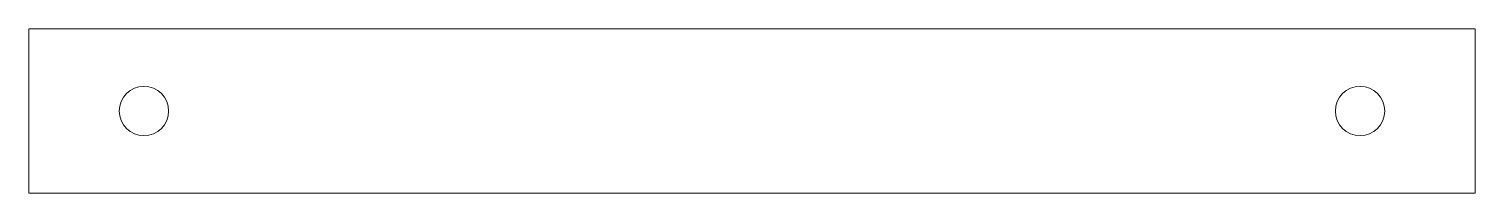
# Model space of a CAD drawing. Header units: millimetres. Extents: x -92.5 to -4.5, y -60.1 to -50.1.
import ezdxf

# ---------------------------------------------------------------- set-up
doc = ezdxf.new("R2010")
doc.units = ezdxf.units.MM
doc.header["$MEASUREMENT"] = 0
doc.layers.add('layer 1', color=7, linetype='Continuous')

msp = doc.modelspace()

# ---------------------------------------------------------------- linework, layer by layer
at = {"layer": 'layer 1', "color": 250, "lineweight": 20}
for centre in [(-85.5053, -55.0713), (-11.5053, -55.0713)]:
    msp.add_ellipse(centre, major_axis=(0, 1.5), ratio=1, dxfattribs=at)
msp.add_open_spline([(-4.5053, -50.0713), (-4.5053, -50.0713), (-92.5053, -50.0713), (-92.5053, -50.0713), (-92.5053, -50.0713), (-92.5053, -50.0713), (-92.5053, -60.0713), (-92.5053, -60.0713), (-92.5053, -60.0713), (-92.5053, -60.0713), (-4.5053, -60.0713), (-4.5053, -60.0713)], degree=3, knots=[0, 0, 0, 0, 0.25, 0.25, 0.25, 0.25, 0.5, 0.5, 0.5, 0.5, 1, 1, 1, 1], dxfattribs=at)
msp.add_open_spline([(-4.5053, -50.0713), (-4.5053, -50.0713), (-4.5053, -60.0713), (-4.5053, -60.0713)], degree=3, dxfattribs=at)

doc.saveas('drawing.dxf')
